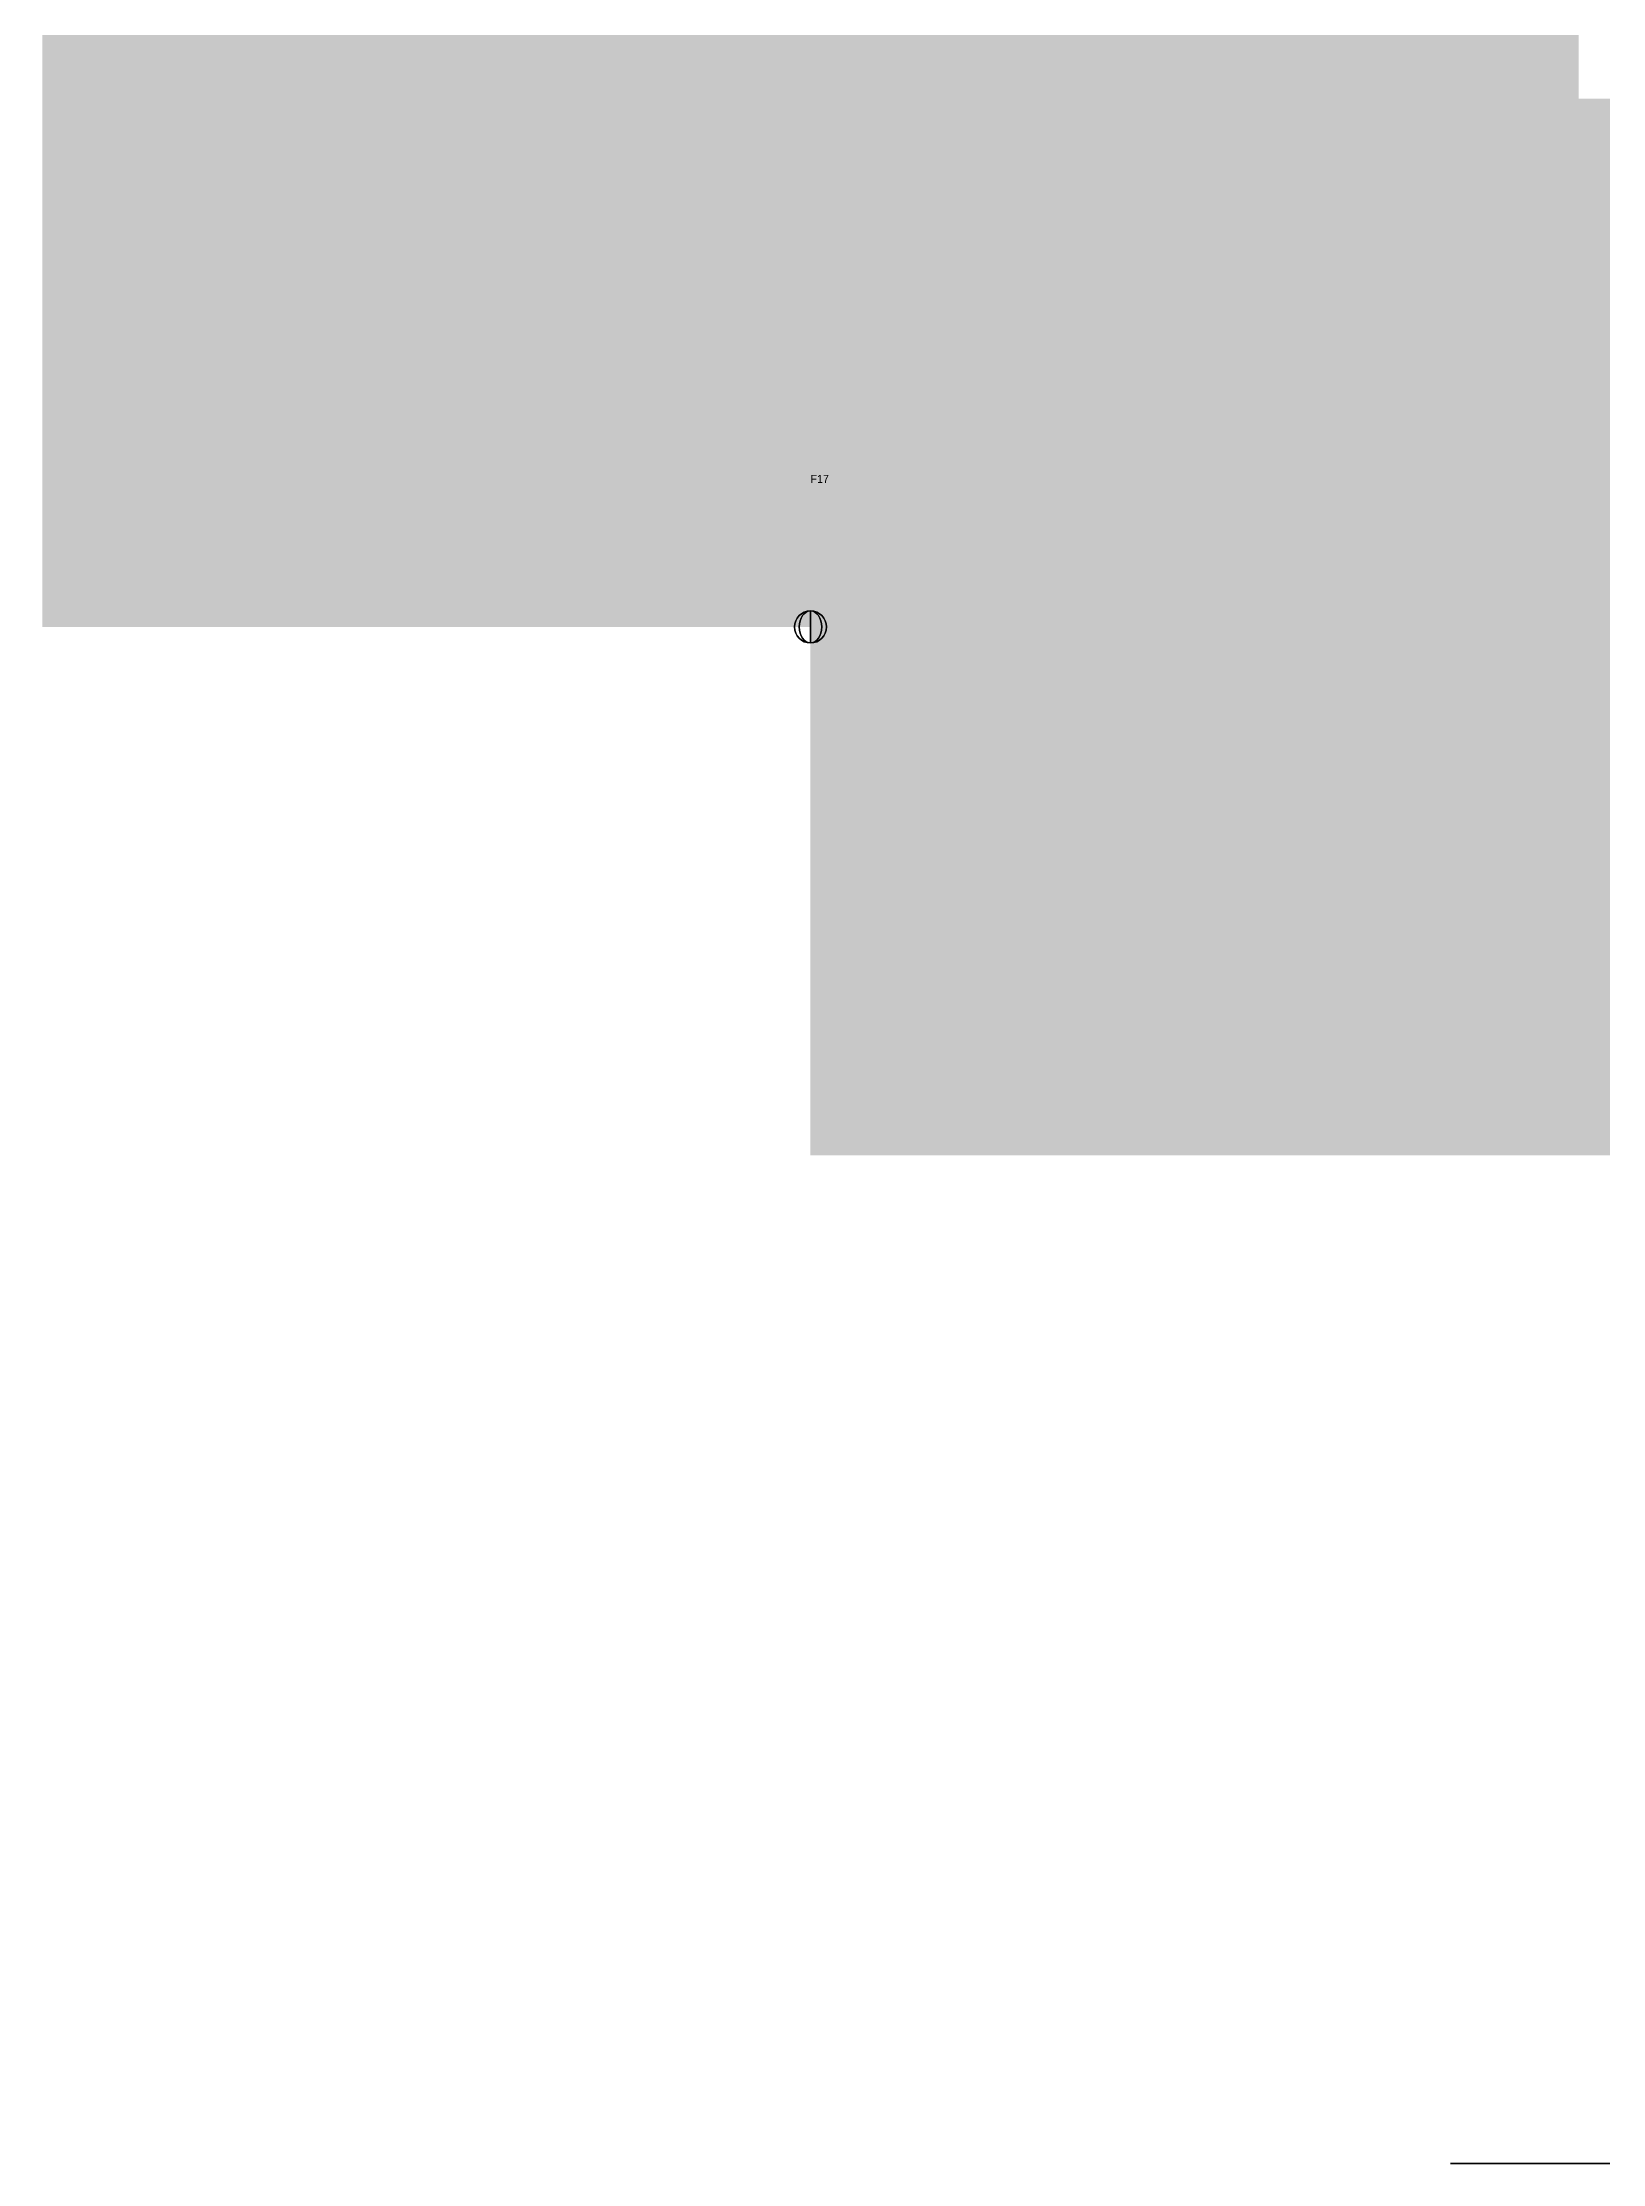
# Model space of a CAD drawing. Extents: x -24 to 438, y 72 to 424.
# Drawn here: x 36 to 84.8, y 276 to 342.3 of the extents above; entities that cross this region are included whole.
import ezdxf

# ---------------------------------------------------------------- set-up
doc = ezdxf.new("R2010")
doc.units = 0
doc.layers.get('0').update_dxf_attribs({"linetype": 'CONTINUOUS'})
for name, color, linetype in [('FORCE', 4, 'CONTINUOUS'), ('FRAME', 1, 'CONTINUOUS'), ('POINT', 5, 'CONTINUOUS'), ('PTATT', 7, 'CONTINUOUS'), ('RUN', 5, 'CONTINUOUS')]:
    doc.layers.add(name, color=color, linetype=linetype)

# ---------------------------------------------------------------- blocks, each defined once
blk = doc.blocks.new('RUN')
at = {"const_width": 1}
blk.add_lwpolyline([(0, 0), (1, 0)], dxfattribs=at)
at = {"flags": 9}
for tag, p in [('MAT', (0.349303, 0.182422)), ('SCH', (0.349303, 0.165755)), ('NOM', (0.349303, 0.149088))]:
    blk.add_attdef(tag, p, '', height=0.01, dxfattribs=at)
blk = doc.blocks.new('MOMENT')
blk.add_lwpolyline([(0, 0), (0, 0.4), (-0.075, 0.4), (0, 0.7), (-0.075, 0.7), (0, 1), (0.075, 0.7), (0, 0.7), (0.075, 0.4), (0, 0.4)])
at = {"flags": 9}
for tag, p in [('MOM', (0.002347, 1.043478)), ('LCA', (0.002347, 1.026812))]:
    blk.add_attdef(tag, p, '', height=0.01, dxfattribs=at)
blk = doc.blocks.new('FRAME')
at = {"const_width": 1}
blk.add_lwpolyline([(0, 0), (1, 0)], dxfattribs=at)
at = {"flags": 9}
for tag, p in [('XID', (0.5, 1)), ('MAT', (0.5, 0.983333))]:
    blk.add_attdef(tag, p, '', height=0.01, dxfattribs=at)
blk = doc.blocks.new('POINT')
at = {"color": 0, "linetype": 'BYBLOCK'}
blk.add_circle((0, 0), 0.5, dxfattribs=at)
at = {"color": 0, "linetype": 'BYBLOCK', "extrusion": (1e-16, 0, -1)}
blk.add_circle((0, 0), 0.5, dxfattribs=at)
at = {"color": 0, "linetype": 'BYBLOCK', "extrusion": (0.707107, 0, 0.707107)}
blk.add_circle((0, 0), 0.5, dxfattribs=at)
at = {"color": 0, "linetype": 'BYBLOCK', "extrusion": (0.707107, 0, -0.707107)}
blk.add_circle((0, 0), 0.5, dxfattribs=at)
at = {"color": 0, "linetype": 'BYBLOCK', "extrusion": (-0.707107, 0, -0.707107)}
blk.add_circle((0, 0), 0.5, dxfattribs=at)
at = {"color": 0, "linetype": 'BYBLOCK', "extrusion": (-0.707107, 0, 0.707107)}
blk.add_circle((0, 0), 0.5, dxfattribs=at)
at = {"color": 0, "linetype": 'BYBLOCK', "extrusion": (1, 0, 1e-16)}
blk.add_circle((0, 0), 0.5, dxfattribs=at)
at = {"color": 0, "linetype": 'BYBLOCK', "extrusion": (-1, 0, -2e-16)}
blk.add_circle((0, 0), 0.5, dxfattribs=at)

msp = doc.modelspace()

# ---------------------------------------------------------------- block references
at = {"layer": 'FORCE', "extrusion": (0, -1, 0), "xscale": 16, "yscale": 16, "zscale": 16, "rotation": 90}
msp.add_blockref('MOMENT', (96, 24, -276), dxfattribs=at)
at = {"layer": 'FRAME', "xscale": 48, "yscale": 0.1, "zscale": 0.1, "rotation": 90}
msp.add_blockref('FRAME', (60, 324, 84), dxfattribs=at)
at = {"layer": 'POINT'}
msp.add_blockref('POINT', (60, 324, 84), dxfattribs=at)
at = {"layer": 'RUN', "xscale": 33, "yscale": 0.1, "zscale": 0.1, "rotation": 180}
msp.add_blockref('RUN', (93, 324, 96), dxfattribs=at)

# ---------------------------------------------------------------- texts
at = {"layer": 'PTATT'}
msp.add_text('F17', height=0.25, dxfattribs=at).set_placement((60, 328.5, 84))

doc.saveas('drawing.dxf')
